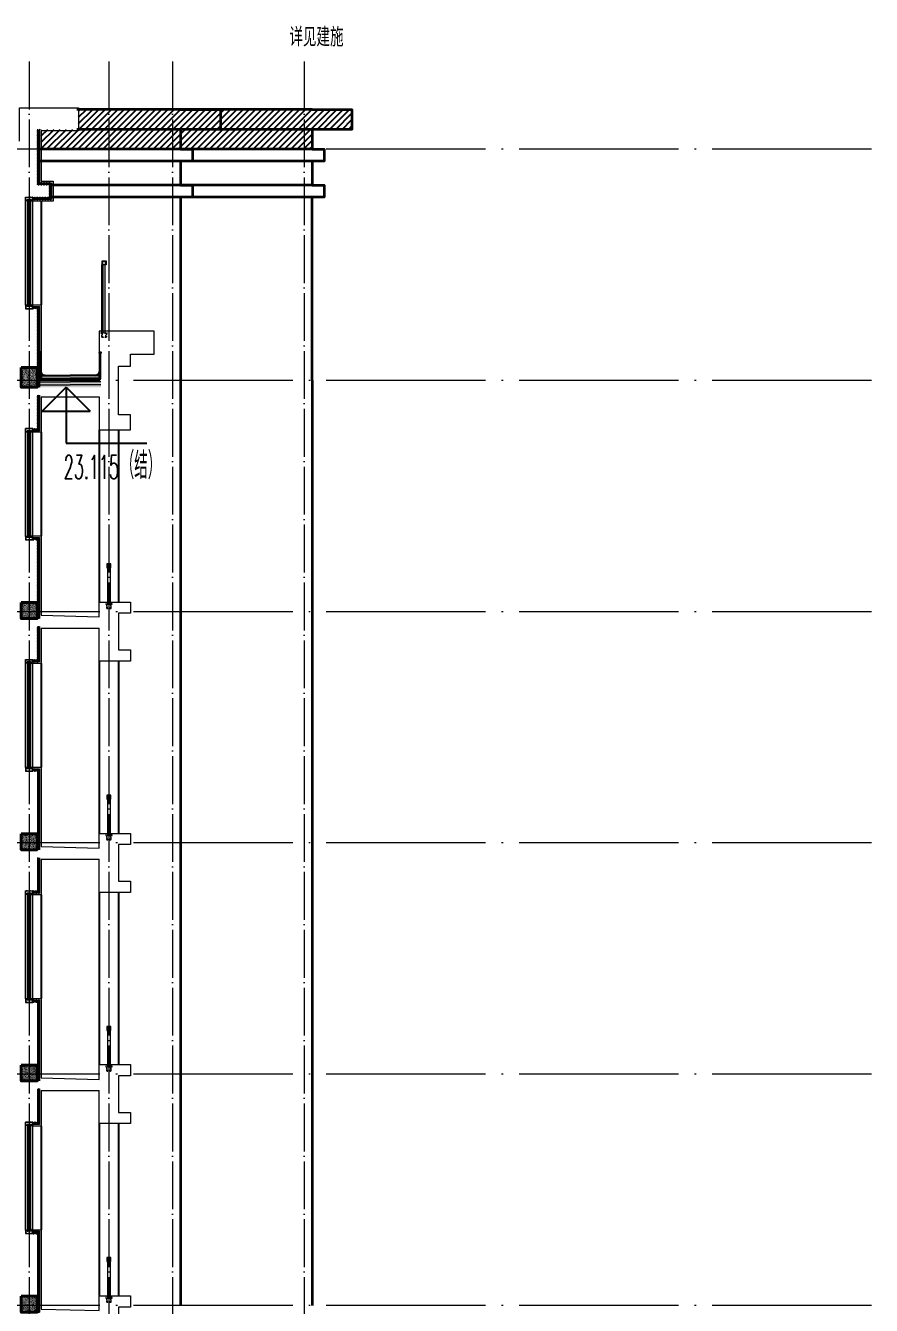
# Model space of a CAD drawing. Extents: x -518115 to 790560, y -210384 to 1628073.
# Drawn here: x 448679 to 459291, y -96576 to -80525 of the extents above; entities that cross this region are included whole.
import ezdxf
from ezdxf.xclip import XClip

# ---------------------------------------------------------------- set-up
doc = ezdxf.new("R2010")
doc.units = 0
doc.header["$LTSCALE"] = 1000
doc.header["$MEASUREMENT"] = 0
doc.header["$XCLIPFRAME"] = 0
doc.linetypes.add('DASH', pattern=[0.35, 0.25, -0.1])
doc.linetypes.add('DOTE', pattern=[2.42, 2, -0.2, 0.02, -0.2])
for name, color, linetype in [('3-剖面填充（细）', 250, 'Continuous'), ('3-屋面构造层', 157, 'Continuous'), ('DIM_ELEV', 3, 'Continuous'), ('PUB_TEXT', 4, 'Continuous'), ('Stair-栏杆', 142, 'Continuous'), ('SURFACE', 6, 'Continuous'), ('看线', 251, 'Continuous'), ('立面-看线', 251, 'Continuous')]:
    doc.layers.add(name, color=color, linetype=linetype)
for name, color, linetype, lineweight in [('DOTE', 19, 'DOTE', 9), ('PUB_HATCH', 8, 'Continuous', 9), ('S_WINDOW', 144, 'Continuous', 15), ('WALL', 9, 'Continuous', 40), ('内粉刷', 37, 'Continuous', 9), ('立面-中轮廓线', 213, 'Continuous', 35), ('立面-栏杆', 105, 'Continuous', 15), ('细细', 250, 'Continuous', 0)]:
    doc.layers.add(name, color=color, linetype=linetype, lineweight=lineweight)
doc.styles.add('_TCH_AXIS', font='COMPLEX', dxfattribs={"bigfont": 'GBCBIG'})
doc.styles.add('_TCH_DIM', font='SIMPLEX.shx', dxfattribs={"width": 0.7, "bigfont": 'GBCBIG.shx'})
pattern_1 = [(315, (-218910.2607, -140541.0897), (-1.767766953, -1.767766953), []), (315, (-218909.0822, -140541.0897), (-1.767766953, -1.767766953), [])]
pattern_2 = [(315, (-218910.2607, -141979.3279), (-1.767766953, -1.767766953), []), (315, (-218909.0822, -141979.3279), (-1.767766953, -1.767766953), [])]
pattern_3 = [(0, (-362429.255, -473323.398), (16.66875, 9.623705), [11.1125, -22.225]), (120, (-362429.255, -473323.398), (-16.66874801, 9.62370845), [11.1125, -22.225]), (60, (-362429.255, -473323.398), (1.99e-06, 19.24741345), [-22.225, 11.1125])]
pattern_4 = [(0, (-259464.401, -291910.8335), (16.66875, 9.623705), [11.1125, -22.225]), (120, (-259464.401, -291910.8335), (-16.66874801, 9.62370845), [11.1125, -22.225]), (60, (-259464.401, -291910.8335), (1.99e-06, 19.24741345), [-22.225, 11.1125])]

# ---------------------------------------------------------------- blocks, each defined once
blk = doc.blocks.new('FGHFG4334GDFGDFFGGGGGGDFG4G')
at = {"layer": 'SURFACE', "const_width": 2.25}
for points in [[(47, 0), (0, 0)], [(47, -28), (0, -28)]]:
    blk.add_lwpolyline(points, dxfattribs=at)
at = {"layer": 'SURFACE', "const_width": 1.5}
blk.add_lwpolyline([(47, 17, -1), (47, 5), (47, -7, -1), (47, -19), (47, -37), (53, -48), (53, -73)], format="xyb", dxfattribs=at)
blk = doc.blocks.new('FGDGDGD')
at = {"layer": '3-屋面构造层'}
h = blk.add_hatch(dxfattribs=at)
h.set_pattern_fill('隔热材料01', color=256, scale=7.692308, style=0)
h.set_pattern_definition([(270, (9.5186, 433.228), (3.846153863, -7e-16), [0.385980771, -3.460173092]), (270, (6.637, 433.228), (3.846153863, -7e-16), [0.385980771, -3.460173092]), (90, (8.5996, 430.618), (-3.846153863, 2e-16), [0.385980771, -3.460173092]), (90, (7.556, 430.618), (-3.846153863, 2e-16), [0.385980771, -3.460173092]), (180, (10.002, 430), (-5e-16, -3.846153863), [3.848019248, 0.001865385]), (135, (8.9282, 430.193), (2e-16, 3.846144175), [0.328307694, -5.110980792]), (116.56505, (12.5422, 430.4251), (8.6793e-06, 3.8461487416), [0.215769232, -8.384500037]), (116.56505, (8.696, 430.4251), (8.6793e-06, 3.8461487416), [0.215769232, -8.384500037]), (153.43495, (13.1603, 430), (-8.679e-06, 3.846148742), [0.431538463, -8.168730805]), (153.43495, (9.3142, 430), (-8.679e-06, 3.846148742), [0.431538463, -8.168730805]), (63.43495, (12.4457, 431.0041), (-8.6793e-06, 3.8461487416), [2.054923086, -6.545346183]), (63.43495, (8.5996, 431.0041), (-8.6793e-06, 3.8461487416), [2.054923086, -6.545346183]), (116.56505, (13.3647, 433.228), (8.6793e-06, 3.8461487416), [0.215769232, -8.384500037]), (116.56505, (9.5186, 433.228), (8.6793e-06, 3.8461487416), [0.215769232, -8.384500037]), (135, (9.422, 433.421), (2e-16, 3.846144175), [0.328307694, -5.110980792]), (153.43495, (13.036, 433.6532), (-8.679e-06, 3.846148742), [0.431538463, -8.168730805]), (153.43495, (9.19, 433.6532), (-8.679e-06, 3.846148742), [0.431538463, -8.168730805]), (45, (6.7336, 433.421), (2e-16, 3.846144175), [0.328307694, -5.110980792]), (63.43495, (10.4833, 433.228), (-8.6793e-06, 3.8461487416), [0.215769232, -8.384500037]), (63.43495, (6.6371, 433.228), (-8.6793e-06, 3.8461487416), [0.215769232, -8.384500037]), (26.56505, (10.812, 433.6532), (8.679e-06, 3.846148742), [0.431538463, -8.168730805]), (26.56505, (6.9658, 433.6532), (8.679e-06, 3.846148742), [0.431538463, -8.168730805]), (116.56505, (11.4023, 431.0041), (8.6793e-06, 3.8461487416), [2.054923086, -6.545346183]), (116.56505, (7.5561, 431.0041), (8.6793e-06, 3.8461487416), [2.054923086, -6.545346183]), (45, (7.2275, 430.193), (2e-16, 3.846144175), [0.328307694, -5.110980792]), (63.43495, (11.3058, 430.4251), (-8.6793e-06, 3.8461487416), [0.215769232, -8.384500037]), (63.43495, (7.4596, 430.4251), (-8.6793e-06, 3.8461487416), [0.215769232, -8.384500037]), (26.56505, (10.6877, 430), (8.679e-06, 3.846148742), [0.431538463, -8.168730805]), (26.56505, (6.8415, 430), (8.679e-06, 3.846148742), [0.431538463, -8.168730805])])
edge = h.paths.add_edge_path()
edge.add_arc((682181, 585366), 9.23, 450, 540, ccw=False)
edge.add_line((682181, 585375), (682192, 585375))
edge.add_line((682192, 585375), (682192, 585366))
edge.add_line((682192, 585366), (682172, 585366))
h = blk.add_hatch(dxfattribs=at)
h.set_pattern_fill('混凝土', color=256, scale=5, angle=-1.1458, style=0)
h.set_pattern_definition([(48.854237, (-82751.966, -43707.863), (35.7930991, -3.8540962), [3.75, -41.25]), (353.854237, (-82751.966, -43707.863), (-6.1841378, 37.7408106), [3, -33]), (99.305637, (-82748.983, -43708.185), (29.6089874, 33.886691), [3.1870095, -35.0571056]), (45.038437, (-82751.766, -43697.865), (53.1858973, -9.3413237), [5.625, -61.875]), (95.489837, (-82747.334, -43698.644), (47.6977146, 47.7616795), [4.7805144, -52.58565]), (350.038437, (-82751.766, -43697.865), (47.6976773, 47.7617167), [4.5, -49.5]), (19.854237, (-82746.817, -43700.465), (29.4368469, -20.7237073), [3.75, -41.25]), (324.854237, (-82746.817, -43700.465), (12.8883392, 36.0069862), [3, -33]), (70.305637, (-82744.364, -43702.192), (42.3251977, 15.2832459), [3.1870095, -35.0571056]), (36.3542372, (-82751.966, -43707.863), (0.9406985, 16.62920733), [0, -32.6, 0, -33.5, 0, -33.125]), (6.3542372, (-82751.966, -43707.863), (13.54517982, 19.45362572), [0, -19.1, 0, -31.85, 0, -12.625]), (326.3542372, (-82763.114, -43707.64), (26.66323482, -1.66123381), [0, -12.5, 0, -39, 0, -51.75]), (316.3542372, (-82768.113, -43707.54), (29.2535633, 4.4211788), [0, -16.25, 0, -25.9, 0, -36.75])])
h.paths.add_polyline_path([(674875, 585046), (674875, 585086), (682172, 585086), (682172, 585046)])
h = blk.add_hatch(dxfattribs=at)
h.set_pattern_fill('隔热材料03', color=256, scale=12.5, style=0)
h.set_pattern_definition([(113.578, (-500407.8114, 374696.8656), (-0.0086926214, 6.2699620763), [1.075, -0.5693125, 2.8375, -0.5693125, 1.075, -0.6825]), (66.42, (-500406.1744, 374696.8656), (2.727787851, 6.0425e-05), [1.075, -0.5693125, 2.840375, -0.5693125, 1.075, -0.6825]), (180, (-500406.1744, 374696.8656), (0, 6.25), [1.636625, -1.0910625]), (180, (-500407.538, 374702.4906), (0, 6.25), [1.636625, -1.0910625]), (90, (-500405.7427, 374697.8548), (2.72775, 2e-16), [0.52175, -5.72825]), (90, (-500407.1066, 374700.9798), (2.72775, 2e-16), [0.52175, -5.72825]), (90, (-500408.2427, 374697.8548), (2.72775, 2e-16), [0.52175, -5.72825]), (90, (-500409.6066, 374700.9798), (2.72775, 2e-16), [0.52175, -5.72825])])
edge = h.paths.add_edge_path()
edge.add_line((682178, 585086), (682178, 585050))
edge.add_arc((682172, 585050), 6.25, 270, 360, ccw=False)
edge.add_line((682172, 585044), (682172, 585086))
edge.add_line((682172, 585086), (682178, 585086))
h = blk.add_hatch(dxfattribs=at)
h.set_pattern_fill('焦渣矿渣', color=256, scale=4, angle=-1.1458, style=0)
h.set_pattern_definition([(358.8542372, (-82751.966, -43697.863), (8.27546507, 13.69326162), [1.6, -14.4]), (298.8542372, (-82751.966, -43697.863), (15.99644496, -0.32013217), [1.6, -14.4]), (238.8542372, (-82750.366, -43697.895), (7.72097989, -14.0133938), [1.6, -14.4]), (268.8542372, (-82745.567, -43697.991), (15.83683295, -8.3183365), [2.4, -11.456]), (268.8542372, (-82743.967, -43698.023), (15.83683295, -8.3183365), [2.4, -11.456]), (268.8542372, (-82742.368, -43698.055), (15.83683295, -8.3183365), [2.4, -11.456])])
h.paths.add_polyline_path([(674875, 585006), (674875, 585036), (682192, 585036), (682192, 585006)])
h = blk.add_hatch(dxfattribs=at)
h.set_pattern_fill('加气混凝土', color=256, scale=5, style=0)
h.set_pattern_definition([(0, (-82734.266, -43726.163), (30, 60), [0, -60]), (0, (-82769.366, -43734.263), (30, 60), [0, -60]), (0, (-82749.866, -43734.863), (30, 60), [0, -60]), (0, (-82728.566, -43717.163), (30, 60), [0, -60]), (0, (-82753.466, -43737.863), (30, 60), [0, -60]), (0, (-82722.566, -43679.363), (30, 60), [0, -60]), (0, (-82740.866, -43684.163), (30, 60), [0, -60]), (0, (-82731.266, -43691.663), (30, 60), [0, -60]), (0, (-82780.166, -43692.863), (30, 60), [0, -60]), (0, (-82750.766, -43695.563), (30, 60), [0, -60]), (0, (-82762.166, -43710.863), (30, 60), [0, -60]), (0, (-82761.566, -43733.363), (30, 60), [0, -60]), (0, (-82739.066, -43735.763), (30, 60), [0, -60]), (0, (-82722.566, -43709.363), (30, 60), [0, -60]), (0, (-82778.666, -43718.663), (30, 60), [0, -60]), (0, (-82773.566, -43708.463), (30, 60), [0, -60]), (0, (-82750.166, -43712.663), (30, 60), [0, -60]), (0, (-82758.566, -43721.363), (30, 60), [0, -60]), (0, (-82763.366, -43701.563), (30, 60), [0, -60]), (0, (-82755.866, -43679.063), (30, 60), [0, -60]), (0, (-82776.266, -43731.263), (30, 60), [0, -60]), (0, (-82743.266, -43691.363), (30, 60), [0, -60]), (0, (-82771.166, -43690.463), (30, 60), [0, -60]), (0, (-82775.966, -43682.663), (30, 60), [0, -60]), (130.601294, (-82726.2516, -43698.149), (-149.999998343, 180.000000787), [2.6341554, -1103.7111]), (18.4349488, (-82730.537, -43697.006), (149.99999945, 59.99999956), [2.710524, -376.76279]), (90, (-82730.537, -43699.578), (30, 60), [2.5714284, -117.428565]), (161.565051, (-82727.966, -43700.435), (-150.000000755, 59.99999553), [2.710524, -376.76279]), (53.1301023, (-82727.966, -43700.435), (30.00000006, 59.99999997), [2.857143, -297.14285]), (135, (-82725.68, -43731.006), (-30.00000363, 59.99999594), [2.424366, -167.28126]), (45, (-82729.109, -43731.006), (29.9999998, 59.99999976), [2.424366, -167.28126]), (135, (-82727.394, -43732.72), (-30.00000363, 59.99999594), [2.424366, -167.28126]), (45, (-82727.394, -43732.72), (29.9999998, 59.99999976), [2.424366, -167.28126]), (116.565051, (-82754.537, -43690.72), (-5.2e-06, 119.9999967), [3.1943826, -63.88765]), (180, (-82755.966, -43687.863), (-30, 60), [3.4285716, -56.571425]), (63.434949, (-82760.823, -43690.72), (3e-07, 119.9999994), [3.1943826, -63.88765]), (116.565051, (-82759.394, -43693.58), (-5.2e-06, 119.9999967), [3.1943826, -63.88765]), (0, (-82759.394, -43693.58), (30, 60), [3.4285716, -56.571425]), (63.434949, (-82755.966, -43693.58), (3e-07, 119.9999994), [3.1943826, -63.88765]), (107.102728, (-82731.9658, -43711.0063), (-89.999996559, 300.000000484), [3.8861346, -1628.29025]), (143.972626, (-82733.1087, -43707.292), (-569.999992774, 419.999999525), [3.8861346, -812.202]), (180, (-82736.25, -43705.006), (-30, 60), [3.7142856, -56.28571]), (36.0273733, (-82743.1087, -43707.292), (569.999995788, 419.999995472), [3.8861346, -812.202]), (71.5650511, (-82744.252, -43710.721), (90.00000046, 299.99999948), [3.6140316, -375.85928]), (107.102728, (-82743.1087, -43714.4348), (-89.999996559, 300.000000484), [3.8861346, -1628.29025]), (143.972626, (-82739.966, -43716.7206), (-569.999992774, 419.999999525), [3.8861346, -812.202]), (0, (-82739.966, -43716.72), (30, 60), [3.7142856, -56.28571]), (36.0273733, (-82736.2516, -43716.7206), (569.999995788, 419.999995472), [3.8861346, -812.202]), (71.5650511, (-82733.109, -43714.435), (90.00000046, 299.99999948), [3.6140316, -375.85928]), (150.255118, (-82731.3944, -43683.006), (-90.000000213, 59.999999257), [2.303502, -481.43196]), (90, (-82733.394, -43684.15), (30, 60), [2.2857144, -117.714275]), (29.7448813, (-82733.3944, -43684.149), (90.000000053, 59.99999972), [2.303502, -481.43196]), (116.565051, (-82745.394, -43725.58), (-5.2e-06, 119.9999967), [3.1943826, -63.88765]), (168.690067, (-82746.823, -43722.7206), (-270.0000002, 59.999998494), [2.9137254, -608.96855]), (41.1859251, (-82751.9658, -43724.149), (749.999995456, 659.999994229), [3.0371844, -1272.5802]), (90, (-82751.966, -43727.006), (30, 60), [2.857143, -117.14285]), (138.814074, (-82749.68, -43729.0063), (-749.999986669, 660.000004204), [3.0371844, -1272.5802]), (16.6992442, (-82749.68, -43729.0063), (989.999992552, 299.999996858), [2.982945, -1249.85375]), (60.9453959, (-82746.823, -43728.149), (29.99999992, 59.999999469), [2.9416086, -1232.53395]), (109.983106, (-82770.5373, -43700.4348), (-150.000000565, 419.9999988885), [3.3442002, -1401.21975]), (155.556045, (-82771.68, -43697.292), (-390.0000014866, 179.99999626), [3.4522986, -1446.51315]), (24.4439547, (-82777.9658, -43697.292), (390.0000001945, 179.999999134), [3.4522986, -1446.51315]), (70.0168934, (-82779.1087, -43700.4348), (150.000000452, 419.999998958), [3.3442002, -1401.21975]), (109.983106, (-82777.9658, -43703.5777), (-150.000000565, 419.9999988885), [3.3442002, -1401.21975]), (160.016893, (-82774.823, -43704.7206), (-150.000000088, 59.999997267), [3.3442002, -698.93775]), (19.9831065, (-82774.823, -43704.7206), (149.999999176, 59.999999905), [3.3442002, -698.93775]), (70.0168934, (-82771.68, -43703.5777), (150.000000452, 419.999998958), [3.3442002, -1401.21975]), (122.005383, (-82748.2516, -43705.8634), (-30.000004026, 59.999996937), [2.6954232, -563.3434]), (18.4349488, (-82752.252, -43704.435), (149.99999945, 59.99999956), [2.710524, -376.76279]), (90, (-82752.252, -43707.006), (30, 60), [2.5714284, -117.428565]), (161.565051, (-82749.68, -43707.863), (-150.000000755, 59.99999553), [2.710524, -376.76279]), (54.4623222, (-82749.68, -43707.8634), (209.999999696, 299.99999955), [2.457807, -1029.82115]), (116.565051, (-82765.68, -43720.435), (-5.2e-06, 119.9999967), [3.1943826, -63.88765]), (180, (-82767.11, -43717.58), (-30, 60), [3.142857, -56.85714]), (59.0362434, (-82771.966, -43720.435), (30.000000098, 59.99999971), [3.3319728, -696.3822]), (120.963756, (-82770.2516, -43723.292), (-30.0000041, 59.999997245), [3.3319728, -696.3822]), (0, (-82770.25, -43723.29), (30, 60), [3.142857, -56.85714]), (63.434949, (-82767.11, -43723.29), (3e-07, 119.9999994), [3.1943826, -63.88765])])
h.paths.add_polyline_path([(682192, 584936), (674875, 584936), (674875, 584966), (682192, 584966)])
at = {"layer": '立面-看线'}
h = blk.add_hatch(dxfattribs=at)
h.set_pattern_fill('HONEY', color=256, scale=7)
h.set_pattern_definition([(0, (-799653.24, -415240.13), (16.66875, 9.623705), [11.1125, -22.225]), (120, (-799653.24, -415240.13), (-16.66874801, 9.62370845), [11.1125, -22.225]), (60, (-799653.24, -415240.13), (1.99e-06, 19.24741345), [-22.225, 11.1125])])
h.paths.add_polyline_path([(682192, 584966), (674875, 584966), (674875, 585006), (682192, 585006)])
at = {"layer": '3-屋面构造层'}
for p, q in [((682178, 585086), (674875, 585086)), ((682172, 585086), (682172, 585044)), ((682172, 585046), (674875, 585046)), ((682192, 585036), (674875, 585036))]:
    blk.add_line(p, q, dxfattribs=at)
at = {"layer": '3-屋面构造层', "color": 251, "linetype": 'DASH', "ltscale": 0.05, "true_color": 0x636466, "const_width": 2.5}
for points in [[(682057, 585043), (682172, 585043, 0.414214), (682179, 585050), (682179, 585366)], [(682057, 585039), (682172, 585039, 0.414214), (682183, 585050), (682183, 585366)]]:
    blk.add_lwpolyline(points, format="xyb", dxfattribs=at)
at = {"layer": '3-屋面构造层', "color": 251, "true_color": 0x636466}
for points in [[(682057, 585041), (682172, 585041, 0.414214), (682180, 585050), (682180, 585366)], [(682057, 585044), (682172, 585044, 0.414214), (682178, 585050), (682178, 585366)], [(682057, 585040), (682172, 585040, 0.414214), (682182, 585050), (682182, 585366), (682184, 585366), (682184, 585050, -0.414214), (682172, 585038), (682057, 585038)]]:
    blk.add_lwpolyline(points, format="xyb", dxfattribs=at)
at = {"layer": '3-屋面构造层', "ltscale": 0.8}
blk.add_lwpolyline([(682172, 585366, -0.414214), (682181, 585375), (682192, 585375), (682192, 585366), (682172, 585366)], format="xyb", dxfattribs=at)
at = {"layer": '3-屋面构造层', "color": 251, "linetype": 'DASH', "ltscale": 0.05, "true_color": 0x636466, "const_width": 2.5}
for points in [[(682043, 585039), (674875, 585039)], [(682057, 585043), (682043, 585039)]]:
    blk.add_lwpolyline(points, dxfattribs=at)
at = {"layer": '3-屋面构造层', "color": 251, "true_color": 0x636466}
for points in [[(682043, 585040), (674875, 585040)], [(674875, 585038), (682043, 585038)], [(682056, 585044), (682042, 585040)], [(682043, 585038), (682057, 585042)]]:
    blk.add_lwpolyline(points, dxfattribs=at)
at = {"layer": '3-屋面构造层'}
blk.add_arc((682122, 585136), 50, 270, 360, dxfattribs=at)
at = {"layer": 'PUB_HATCH', "color": 215, "true_color": 0xa953a0}
for p, q in [((682192, 585006), (674875, 585006)), ((682192, 584966), (674875, 584966))]:
    blk.add_line(p, q, dxfattribs=at)
at = {"layer": '3-屋面构造层', "color": 1, "xscale": -1}
blk.add_blockref('FGHFG4334GDFGDFFGGGGGGDFG4G', (682218, 585349), dxfattribs=at)
blk = doc.blocks.new('zrszerf')
at = {"layer": '细细'}
h = blk.add_hatch(dxfattribs=at)
h.set_pattern_fill('金属', color=256, style=0)
h.set_pattern_definition(pattern_1)
h.paths.add_polyline_path([(257695, 608543), (257715, 608543), (257715, 608557), (257765, 608557), (257765, 608543), (257785, 608543), (257785, 608588), (257695, 608588)])
h.paths.add_polyline_path([(257713, 608559), (257713, 608545), (257697, 608545), (257697, 608586), (257783, 608586), (257783, 608545), (257767, 608545), (257767, 608559)], flags=16)
h = blk.add_hatch(dxfattribs=at)
h.set_pattern_fill('金属', color=256, style=0)
h.set_pattern_definition(pattern_1)
h.paths.add_polyline_path([(257762, 608555), (257762, 608530), (257750, 608530), (257750, 608540), (257729, 608540), (257729, 608530), (257717, 608530), (257717, 608555)])
h.paths.add_polyline_path([(257719, 608553), (257719, 608532), (257727, 608532), (257727, 608542), (257752, 608542), (257752, 608532), (257760, 608532), (257760, 608553)], flags=16)
h = blk.add_hatch(color=256, dxfattribs=at)
edge = h.paths.add_edge_path()
edge.add_line((257735, 608540), (257735, 608528))
edge.add_arc((257740, 608520), 9.44, 61.5175, 118.4825, ccw=False)
edge.add_line((257744, 608528), (257744, 608540))
edge.add_arc((257740, 608548), 9.44, 241.5175, 298.4825, ccw=False)
h = blk.add_hatch(dxfattribs=at)
h.set_pattern_fill('金属', color=256, style=0)
h.set_pattern_definition(pattern_2)
h.paths.add_polyline_path([(257695, 607233), (257715, 607233), (257715, 607220), (257765, 607220), (257765, 607233), (257785, 607233), (257785, 607188), (257695, 607188)])
h.paths.add_polyline_path([(257713, 607218), (257713, 607231), (257697, 607231), (257697, 607190), (257783, 607190), (257783, 607231), (257767, 607231), (257767, 607218)], flags=16)
h = blk.add_hatch(dxfattribs=at)
h.set_pattern_fill('金属', color=256, style=0)
h.set_pattern_definition(pattern_2)
h.paths.add_polyline_path([(257762, 607222), (257762, 607247), (257750, 607247), (257750, 607237), (257729, 607237), (257729, 607247), (257717, 607247), (257717, 607222)])
h.paths.add_polyline_path([(257719, 607224), (257719, 607245), (257727, 607245), (257727, 607235), (257752, 607235), (257752, 607245), (257760, 607245), (257760, 607224)], flags=16)
h = blk.add_hatch(color=256, dxfattribs=at)
edge = h.paths.add_edge_path()
edge.add_line((257735, 607237), (257735, 607249))
edge.add_arc((257740, 607257), 9.44, 241.5175, 298.4825)
edge.add_line((257744, 607249), (257744, 607237))
edge.add_arc((257740, 607229), 9.44, 61.5175, 118.4825)
at = {"layer": 'S_WINDOW'}
for p, q in [((257695, 607233), (257695, 608543)), ((257717, 607247), (257717, 608530)), ((257762, 607247), (257762, 608530)), ((257785, 607233), (257785, 608543))]:
    blk.add_line(p, q, dxfattribs=at)
for points in [[(257785, 608588), (257785, 608543), (257765, 608543), (257765, 608557), (257715, 608557), (257715, 608543), (257695, 608543), (257695, 608588)], [(257783, 608586), (257783, 608545), (257767, 608545), (257767, 608559), (257713, 608559), (257713, 608545), (257697, 608545), (257697, 608586)], [(257762, 608555), (257762, 608530), (257750, 608530), (257750, 608540), (257729, 608540), (257729, 608530), (257717, 608530), (257717, 608555)], [(257760, 608553), (257760, 608532), (257752, 608532), (257752, 608542), (257727, 608542), (257727, 608532), (257719, 608532), (257719, 608553)], [(257785, 607188), (257785, 607233), (257765, 607233), (257765, 607220), (257715, 607220), (257715, 607233), (257695, 607233), (257695, 607188)], [(257783, 607190), (257783, 607231), (257767, 607231), (257767, 607218), (257713, 607218), (257713, 607231), (257697, 607231), (257697, 607190)], [(257762, 607222), (257762, 607247), (257750, 607247), (257750, 607237), (257729, 607237), (257729, 607247), (257717, 607247), (257717, 607222)], [(257760, 607224), (257760, 607245), (257752, 607245), (257752, 607235), (257727, 607235), (257727, 607245), (257719, 607245), (257719, 607224)]]:
    blk.add_lwpolyline(points, close=True, dxfattribs=at)
at = {"layer": '细细'}
for points in [[(257729, 608530), (257729, 607247)], [(257735, 607249), (257735, 608540)], [(257744, 607249), (257744, 608540)], [(257750, 608530), (257750, 607247)]]:
    blk.add_lwpolyline(points, dxfattribs=at)
for points in [[(257735, 608540), (257735, 608528, -0.253805), (257744, 608528), (257744, 608540, -0.253805)], [(257735, 607237), (257735, 607249, 0.253805), (257744, 607249), (257744, 607237, 0.253805)]]:
    blk.add_lwpolyline(points, format="xyb", close=True, dxfattribs=at)
blk = doc.blocks.new('FGHFGFD')
at = {"layer": '立面-栏杆'}
for p, q in [((542634, 108636), (542634, 109486)), ((542664, 109486), (542664, 108636))]:
    blk.add_line(p, q, dxfattribs=at)
at = {"layer": '立面-栏杆', "linetype": 'DASH', "ltscale": 0.1}
for p, q in [((542689, 108636), (542609, 108636)), ((542609, 108636), (542609, 108629)), ((542609, 108629), (542619, 108629)), ((542619, 108629), (542619, 108585)), ((542626, 108629), (542671, 108629)), ((542626, 108585), (542626, 108629)), ((542634, 108583), (542628, 108583)), ((542628, 108576), (542634, 108576)), ((542636, 108579), (542636, 108581)), ((542661, 108581), (542661, 108579)), ((542669, 108583), (542664, 108583)), ((542664, 108576), (542669, 108576)), ((542671, 108629), (542671, 108585)), ((542678, 108629), (542689, 108629)), ((542678, 108585), (542678, 108629)), ((542689, 108629), (542689, 108636))]:
    blk.add_line(p, q, dxfattribs=at)
at = {"layer": '立面-栏杆'}
for points in [[(542674, 109536), (542624, 109536), (542624, 109486), (542674, 109486)], [(542668, 109530), (542630, 109530), (542630, 109492), (542668, 109492)]]:
    blk.add_lwpolyline(points, close=True, dxfattribs=at)
at = {"layer": '立面-栏杆', "linetype": 'DASH', "ltscale": 0.1}
for centre, major_axis, start_param, end_param in [((542628, 108585), (6.36, 6.36), 2.356194, 3.926991), ((542628, 108585), (1.27, 1.27), 2.356194, 3.926991), ((542634, 108581), (1.91, 1.91), 5.497787, 7.068583), ((542634, 108579), (1.91, 1.91), 3.926991, 5.497787), ((542664, 108581), (1.91, 1.91), 0.785398, 2.356194), ((542666, 108581), (3.53, 3.53), 2.748894, 3.534292), ((542669, 108585), (-6.36, 6.36), 2.356194, 3.926991), ((542669, 108585), (-1.27, 1.27), 2.356194, 3.926991)]:
    blk.add_ellipse(centre, major_axis=major_axis, ratio=1, start_param=start_param, end_param=end_param, dxfattribs=at)
blk = doc.blocks.new('A$C01BC52BD')
at = {"layer": '立面-栏杆'}
for p, q in [((-15, 0), (-15, 450)), ((15, 450), (15, 0))]:
    blk.add_line(p, q, dxfattribs=at)
at = {"layer": '立面-栏杆', "linetype": 'DASH', "ltscale": 0.1}
for p, q in [((40, 0), (-40, 0)), ((-40, 0), (-40, -7)), ((40, -7), (40, 0)), ((-40, -7), (-30, -7)), ((-30, -7), (-30, -51)), ((-22, -7), (22, -7)), ((-22, -51), (-22, -7)), ((-15, -53), (-21, -53)), ((-21, -60), (-15, -60)), ((-13, -57), (-13, -56)), ((13, -56), (13, -57)), ((21, -53), (15, -53)), ((15, -60), (21, -60)), ((22, -7), (22, -51)), ((30, -7), (40, -7)), ((30, -51), (30, -7))]:
    blk.add_line(p, q, dxfattribs=at)
at = {"layer": '立面-栏杆'}
for points in [[(25, 500), (-25, 500), (-25, 450), (25, 450)], [(19, 494), (-19, 494), (-19, 456), (19, 456)]]:
    blk.add_lwpolyline(points, close=True, dxfattribs=at)
at = {"layer": '立面-栏杆', "linetype": 'DASH', "ltscale": 0.1}
for centre, major_axis, start_param, end_param in [((-21, -51), (6.36, 6.36), 2.356194, 3.926991), ((-21, -51), (1.27, 1.27), 2.356194, 3.926991), ((-15, -56), (1.91, 1.91), 5.497787, 7.068583), ((-15, -57), (1.91, 1.91), 3.926991, 5.497787), ((15, -56), (1.91, 1.91), 0.785398, 2.356194), ((17, -55), (3.53, 3.53), 2.748894, 3.534292), ((21, -51), (-6.36, 6.36), 2.356194, 3.926991), ((21, -51), (-1.27, 1.27), 2.356194, 3.926991)]:
    blk.add_ellipse(centre, major_axis=major_axis, ratio=1, start_param=start_param, end_param=end_param, dxfattribs=at)
blk = doc.blocks.new('GDFGDGRGDGD')
at = {"layer": '立面-看线'}
h = blk.add_hatch(dxfattribs=at)
h.set_pattern_fill('HONEY', color=256, scale=7)
h.set_pattern_definition(pattern_4)
h.paths.add_polyline_path([(551819, 93536), (551789, 93536), (551789, 94436), (551734, 94436), (551734, 94466), (551819, 94466)])
h = blk.add_hatch(dxfattribs=at)
h.set_pattern_fill('碎沙', color=256, scale=4)
h.set_pattern_definition([(37.5, (-249464.4014, -291910.8335), (-0.32000626, 9.78826475), [0, -7.7216, 0, -8.636, 0, -8.255]), (7.5, (-249464.401, -291910.833), (8.99046566, 14.33650201), [0, -4.1656, 0, -6.9596, 0, -2.667]), (327.5, (-249470.65, -291910.8335), (15.819847405, 0.02874369), [0, -2.54, 0, -9.144, 0, -11.938]), (317.5, (-249470.65, -291910.833), (15.27112905, 4.45858647), [0, -1.27, 0, -5.9944, 0, -6.858])])
h.paths.add_polyline_path([(551589, 93451), (551789, 93451), (551789, 93651), (551589, 93651)])
h = blk.add_hatch(dxfattribs=at)
h.set_pattern_fill('HONEY', color=256, scale=7)
h.set_pattern_definition(pattern_4)
h.paths.add_polyline_path([(551789, 93451), (551819, 93451), (551819, 93536), (551789, 93536)])
h.paths.add_polyline_path([(551819, 93351), (551789, 93351), (551789, 92936), (551734, 92936), (551734, 92906), (551819, 92906)])
at = {"layer": 'PUB_HATCH', "color": 215, "true_color": 0xa953a0}
for points in [[(551734, 94466), (551819, 94466), (551819, 93451)], [(551819, 93351), (551819, 92906), (551734, 92906)]]:
    blk.add_lwpolyline(points, dxfattribs=at)
at = {"layer": 'WALL', "color": 7}
blk.add_lwpolyline([(551589, 93651), (551789, 93651), (551789, 93451), (551589, 93451)], close=True, dxfattribs=at)
at = {"layer": '内粉刷'}
for points in [[(551734, 94486), (551839, 94486), (551839, 93491)], [(552569, 93471), (552569, 93656), (552959, 93656), (552959, 93516), (552809, 93516), (552809, 93056), (552959, 93056), (552959, 92916), (552569, 92916), (552569, 93331)], [(551839, 93491), (552569, 93471)], [(551839, 93331), (551839, 92886), (551734, 92886)], [(551839, 93331), (552569, 93331)]]:
    blk.add_lwpolyline(points, dxfattribs=at)
at = {"layer": '看线'}
for p, q in [((551839, 95786), (551839, 94486)), ((552569, 95816), (552569, 93656)), ((552569, 95786), (552569, 93656)), ((552809, 95816), (552809, 93656))]:
    blk.add_line(p, q, dxfattribs=at)
at = {"layer": '立面-中轮廓线'}
for p, q in [((553589, 96436), (553589, 93536)), ((555239, 96436), (555239, 93536))]:
    blk.add_line(p, q, dxfattribs=at)
for name, p in [('zrszerf', (293949, -512752)), ('A$C01BC52BD', (552689, 93636))]:
    blk.add_blockref(name, p)

msp = doc.modelspace()

# ---------------------------------------------------------------- hatches: boundary and pattern name
at = {"layer": '3-剖面填充（细）'}
h = msp.add_hatch(dxfattribs=at)
h.set_pattern_fill('ANSI31', color=256, scale=35)
h.set_pattern_definition([(45, (-11092.595, -127852.446), (-39.2886205, 39.2886205), [])])
h.paths.add_polyline_path([(452774, -81826.4), (452274, -81826.4), (452274, -82076.4), (448874, -82076.4), (448874, -81826.4), (449344, -81826.4), (449344, -81576.4), (452774, -81576.4)])
at = {"layer": 'Stair-栏杆'}
h = msp.add_hatch(dxfattribs=at)
h.set_pattern_fill('水域', color=5, scale=5)
h.set_pattern_definition([(0, (-100282.93, -193012.565), (0, 10.23622015), [1.2795276, -8.956693]), (26.5650512, (-100281.65, -193012.565), (10.236220737, 9.4e-08), [1.4305551, -21.458329]), (333.4349488, (-100273.973, -193011.925), (10.23622078, -4e-09), [1.4305551, -21.458329]), (45, (-100280.3705, -193011.925), (0, 10.2362206), [1.80952525, -12.666676]), (135, (-100273.973, -193011.925), (-10.2362206, 1e-15), [1.80952525, -12.666676]), (26.5650512, (-100279.091, -193010.6455), (10.236220737, 9.4e-08), [1.4305551, -21.458329]), (333.4349488, (-100276.532, -193010.006), (10.23622078, -4e-09), [1.4305551, -21.458329]), (0, (-100277.811, -193010.006), (0, 10.23622015), [1.2795276, -8.956693])])
h.paths.add_polyline_path([(449649, -83526.4), (449649, -84376.4), (449639, -84376.4), (449639, -83526.4)])
at = {"layer": '立面-看线'}
h = msp.add_hatch(dxfattribs=at)
h.set_pattern_fill('HONEY', color=256, scale=7)
h.set_pattern_definition([(0, (-362429.255, -467523.398), (16.66875, 9.623705), [11.1125, -22.225]), (120, (-362429.255, -467523.398), (-16.66874801, 9.62370845), [11.1125, -22.225]), (60, (-362429.255, -467523.398), (1.99e-06, 19.24741345), [-22.225, 11.1125])])
h.paths.add_polyline_path([(448824, -82526.4), (448974, -82526.4), (448974, -82676.4), (448824, -82676.4), (448824, -82676.4), (448769, -82676.4), (448769, -82706.4), (449004, -82706.4), (449004, -82496.4), (448854, -82496.4), (448854, -81826.4), (448824, -81826.4)])
h = msp.add_hatch(dxfattribs=at)
h.set_pattern_fill('HONEY', color=256, scale=7)
h.set_pattern_definition([(0, (-362429.255, -470423.398), (16.66875, 9.623705), [11.1125, -22.225]), (120, (-362429.255, -470423.398), (-16.66874801, 9.62370845), [11.1125, -22.225]), (60, (-362429.255, -470423.398), (1.99e-06, 19.24741345), [-22.225, 11.1125])])
h.paths.add_polyline_path([(448854, -85061.4), (448824, -85061.4), (448824, -84076.4), (448769, -84076.4), (448769, -84046.4), (448854, -84046.4)])
h = msp.add_hatch(dxfattribs=at)
h.set_pattern_fill('碎沙', color=256, scale=4)
h.set_pattern_definition([(37.5, (-352429.255, -470423.398), (-0.32000626, 9.78826475), [0, -7.7216, 0, -8.636, 0, -8.255]), (7.5, (-352429.255, -470423.398), (8.99046566, 14.33650201), [0, -4.1656, 0, -6.9596, 0, -2.667]), (327.5, (-352435.503, -470423.398), (15.819847405, 0.02874369), [0, -2.54, 0, -9.144, 0, -11.938]), (317.5, (-352435.503, -470423.398), (15.27112905, 4.45858647), [0, -1.27, 0, -5.9944, 0, -6.858])])
h.paths.add_polyline_path([(448624, -85061.4), (448824, -85061.4), (448824, -84811.4), (448624, -84811.4)])
h = msp.add_hatch(dxfattribs=at)
h.set_pattern_fill('HONEY', color=256, scale=7)
h.set_pattern_definition([(0, (-362429.255, -470423.398), (16.66875, 9.623705), [11.1125, -22.225]), (120, (-362429.255, -470423.398), (-16.66874801, 9.62370845), [11.1125, -22.225]), (60, (-362429.255, -470423.398), (1.99e-06, 19.24741345), [-22.225, 11.1125])])
h.paths.add_polyline_path([(448854, -85161.4), (448824, -85161.4), (448824, -85576.4), (448769, -85576.4), (448769, -85606.4), (448854, -85606.4)])
h = msp.add_hatch(dxfattribs=at)
h.set_pattern_fill('HONEY', color=256, scale=7)
h.set_pattern_definition(pattern_3)
h.paths.add_polyline_path([(448854, -87876.4), (448824, -87876.4), (448824, -86976.4), (448769, -86976.4), (448769, -86946.4), (448854, -86946.4)])
h = msp.add_hatch(dxfattribs=at)
h.set_pattern_fill('碎沙', color=256, scale=4)
h.set_pattern_definition([(37.5, (-352429.255, -473323.398), (-0.32000626, 9.78826475), [0, -7.7216, 0, -8.636, 0, -8.255]), (7.5, (-352429.255, -473323.398), (8.99046566, 14.33650201), [0, -4.1656, 0, -6.9596, 0, -2.667]), (327.5, (-352435.503, -473323.398), (15.819847405, 0.02874369), [0, -2.54, 0, -9.144, 0, -11.938]), (317.5, (-352435.503, -473323.398), (15.27112905, 4.45858647), [0, -1.27, 0, -5.9944, 0, -6.858])])
h.paths.add_polyline_path([(448624, -87961.4), (448824, -87961.4), (448824, -87761.4), (448624, -87761.4)])
h = msp.add_hatch(dxfattribs=at)
h.set_pattern_fill('HONEY', color=256, scale=7)
h.set_pattern_definition(pattern_3)
h.paths.add_polyline_path([(448824, -87961.4), (448854, -87961.4), (448854, -87876.4), (448824, -87876.4)])
h.paths.add_polyline_path([(448854, -88061.4), (448824, -88061.4), (448824, -88476.4), (448769, -88476.4), (448769, -88506.4), (448854, -88506.4)])

# ---------------------------------------------------------------- linework, layer by layer
at = {"layer": 'DIM_ELEV', "color": 3}
for p, q in [((449188.6, -85061.4), (448888.6, -85361.4)), ((449188.6, -85061.4), (449188.6, -85761.4)), ((449188.6, -85061.4), (449488.6, -85361.4)), ((448888.6, -85361.4), (449488.6, -85361.4)), ((449188.6, -85761.4), (450200.6, -85761.4))]:
    msp.add_line(p, q, dxfattribs=at)
at = {"layer": 'DOTE', "linetype": 'DOTE', "ltscale": 0.3}
for p, q in [((448724, -80976.4), (448724, -113795.2)), ((449724, -80976.4), (449724, -113795.2)), ((450523.9, -80976.4), (450523.9, -113795.2)), ((452174, -80976.4), (452174, -113795.2))]:
    msp.add_line(p, q, dxfattribs=at)
at = {"layer": 'DOTE', "linetype": 'DOTE'}
for p, q in [((459291.3, -82076.4), (436106.6, -82076.4)), ((459291.3, -84976.4), (436106.6, -84976.4)), ((459291.3, -87876.4), (436106.6, -87876.4)), ((459291.3, -90776.4), (436106.6, -90776.4)), ((459291.3, -93676.4), (436106.6, -93676.4)), ((459291.3, -96576.4), (436106.6, -96576.4))]:
    msp.add_line(p, q, dxfattribs=at)
at = {"layer": 'PUB_HATCH', "color": 215, "true_color": 0xa953a0}
for points in [[(448854, -81826.4), (448854, -82496.4), (449004, -82496.4), (449004, -82706.4), (448769, -82706.4)], [(448769, -84046.4), (448854, -84046.4), (448854, -85061.4)], [(448854, -85161.4), (448854, -85606.4), (448769, -85606.4)], [(448769, -86946.4), (448854, -86946.4), (448854, -87961.4)], [(448854, -88061.4), (448854, -88506.4), (448769, -88506.4)]]:
    msp.add_lwpolyline(points, dxfattribs=at)
at = {"layer": 'Stair-栏杆', "color": 5}
msp.add_lwpolyline([(449639, -83526.4), (449639, -83526.4), (449639, -84376.4), (449639, -84376.4)], close=True, dxfattribs=at)
at = {"layer": 'WALL', "color": 7}
for points in [[(448624, -84811.4), (448824, -84811.4), (448824, -85061.4), (448624, -85061.4)], [(448624, -87761.4), (448824, -87761.4), (448824, -87961.4), (448624, -87961.4)]]:
    msp.add_lwpolyline(points, close=True, dxfattribs=at)
at = {"layer": '内粉刷'}
for points in [[(448604, -81976.5), (448604, -81556.4), (449344, -81556.4), (449344, -81846.4), (448874, -81846.4), (448874, -82476.4), (449024, -82476.4), (449024, -82726.4), (448769, -82726.4)], [(448769, -84026.4), (448874, -84026.4), (448874, -84911.5)], [(448874, -85181.4), (449604, -85181.4), (449604, -85596.4), (449994, -85596.4), (449994, -85406.4), (449844, -85406.4), (449844, -84796.4), (449994, -84796.4), (449994, -84646.4), (450294, -84646.4), (450294, -84356.4), (449604, -84356.4), (449604, -84911.5)], [(448874, -85181.4), (448874, -85626.4), (448769, -85626.4)], [(448769, -86926.4), (448874, -86926.4), (448874, -87921.4)], [(449604, -87941.4), (449604, -87756.4), (449994, -87756.4), (449994, -87896.4), (449844, -87896.4), (449844, -88356.4), (449994, -88356.4), (449994, -88496.4), (449604, -88496.4), (449604, -88081.4)], [(448874, -87921.4), (449604, -87941.4)], [(448874, -88081.4), (448874, -88526.4), (448769, -88526.4)], [(448874, -88081.4), (449604, -88081.4)]]:
    msp.add_lwpolyline(points, dxfattribs=at)
at = {"layer": '看线'}
for p, q in [((448874, -82726.4), (448874, -84026.4)), ((448874, -85626.4), (448874, -86926.4)), ((449604, -85596.4), (449604, -87756.4)), ((449604, -85626.4), (449604, -87756.4)), ((449843.9, -85596.4), (449843.9, -87756.4))]:
    msp.add_line(p, q, dxfattribs=at)
at = {"layer": '立面-中轮廓线', "color": 2}
for p, q in [((452274, -81576.4), (449324, -81576.4)), ((452274, -81826.4), (449324, -81826.4)), ((452274, -82076.4), (448824, -82076.4)), ((452274, -82226.4), (448824, -82226.4)), ((452274, -82526.4), (448974, -82526.4)), ((452274, -82676.4), (448974, -82676.4))]:
    msp.add_line(p, q, dxfattribs=at)
at = {"layer": '立面-中轮廓线'}
for p, q in [((450624, -82676.4), (450624, -87876.4)), ((452274, -84976.4), (452274, -82676.4)), ((452274, -84976.4), (452274, -87876.4))]:
    msp.add_line(p, q, dxfattribs=at)
at = {"layer": '立面-中轮廓线', "color": 2}
for points in [[(450624, -81576.4), (451124, -81576.4), (451124, -81826.4), (450624, -81826.4), (450624, -82076.4), (450774, -82076.4), (450774, -82226.4), (450624, -82226.4), (450624, -82526.4), (450774, -82526.4), (450774, -82676.4), (450624, -82676.4)], [(452274, -81576.4), (452774, -81576.4), (452774, -81826.4), (452274, -81826.4), (452274, -82076.4), (452424, -82076.4), (452424, -82226.4), (452274, -82226.4), (452274, -82526.4), (452424, -82526.4), (452424, -82676.4), (452274, -82676.4)]]:
    msp.add_lwpolyline(points, dxfattribs=at)

# ---------------------------------------------------------------- block references
for name, p in [('zrszerf', (190984.1, -691264.8)), ('zrszerf', (190984.1, -694164.8)), ('A$C01BC52BD', (449724, -87776.4)), ('GDFGDGRGDGD', (-102964.9, -184312.6)), ('GDFGDGRGDGD', (-102964.9, -187212.6)), ('GDFGDGRGDGD', (-102964.9, -190112.6))]:
    msp.add_blockref(name, p)
at = {"xscale": -1}
msp.add_blockref('FGHFGFD', (992312.8, -193012.6), dxfattribs=at)
ref = msp.add_blockref('FGDGDGD', (1131045.6, -669997.6), dxfattribs=dict(xscale=-1))
XClip(ref).set_block_clipping_path([(681806.5665913434, 584936.1769558351), (682291.5665918117, 585436.1862273649)])
ref = msp.add_blockref('FGDGDGD', (-232567.6, -669997.6))
XClip(ref).set_block_clipping_path([(681806.5665913434, 584936.1769558351), (682291.5665918117, 585436.1862273649)])

# ---------------------------------------------------------------- texts
at = {"layer": 'DIM_ELEV', "color": 7, "style": '_TCH_DIM'}
for s, height, width, p in [('（结）', 337.59, 0.7, (449872.4, -86211.5)), ('23.115', 297.5, 0.494118, (449158.4, -86211.5))]:
    msp.add_text(s, height=height, dxfattribs=dict(at, width=width)).set_placement(p)
at = {"layer": 'PUB_TEXT', "style": '_TCH_AXIS'}
msp.add_text('详见建施', height=236.31, dxfattribs=at).set_placement((451988.1, -80786.9))

doc.saveas('drawing.dxf')
